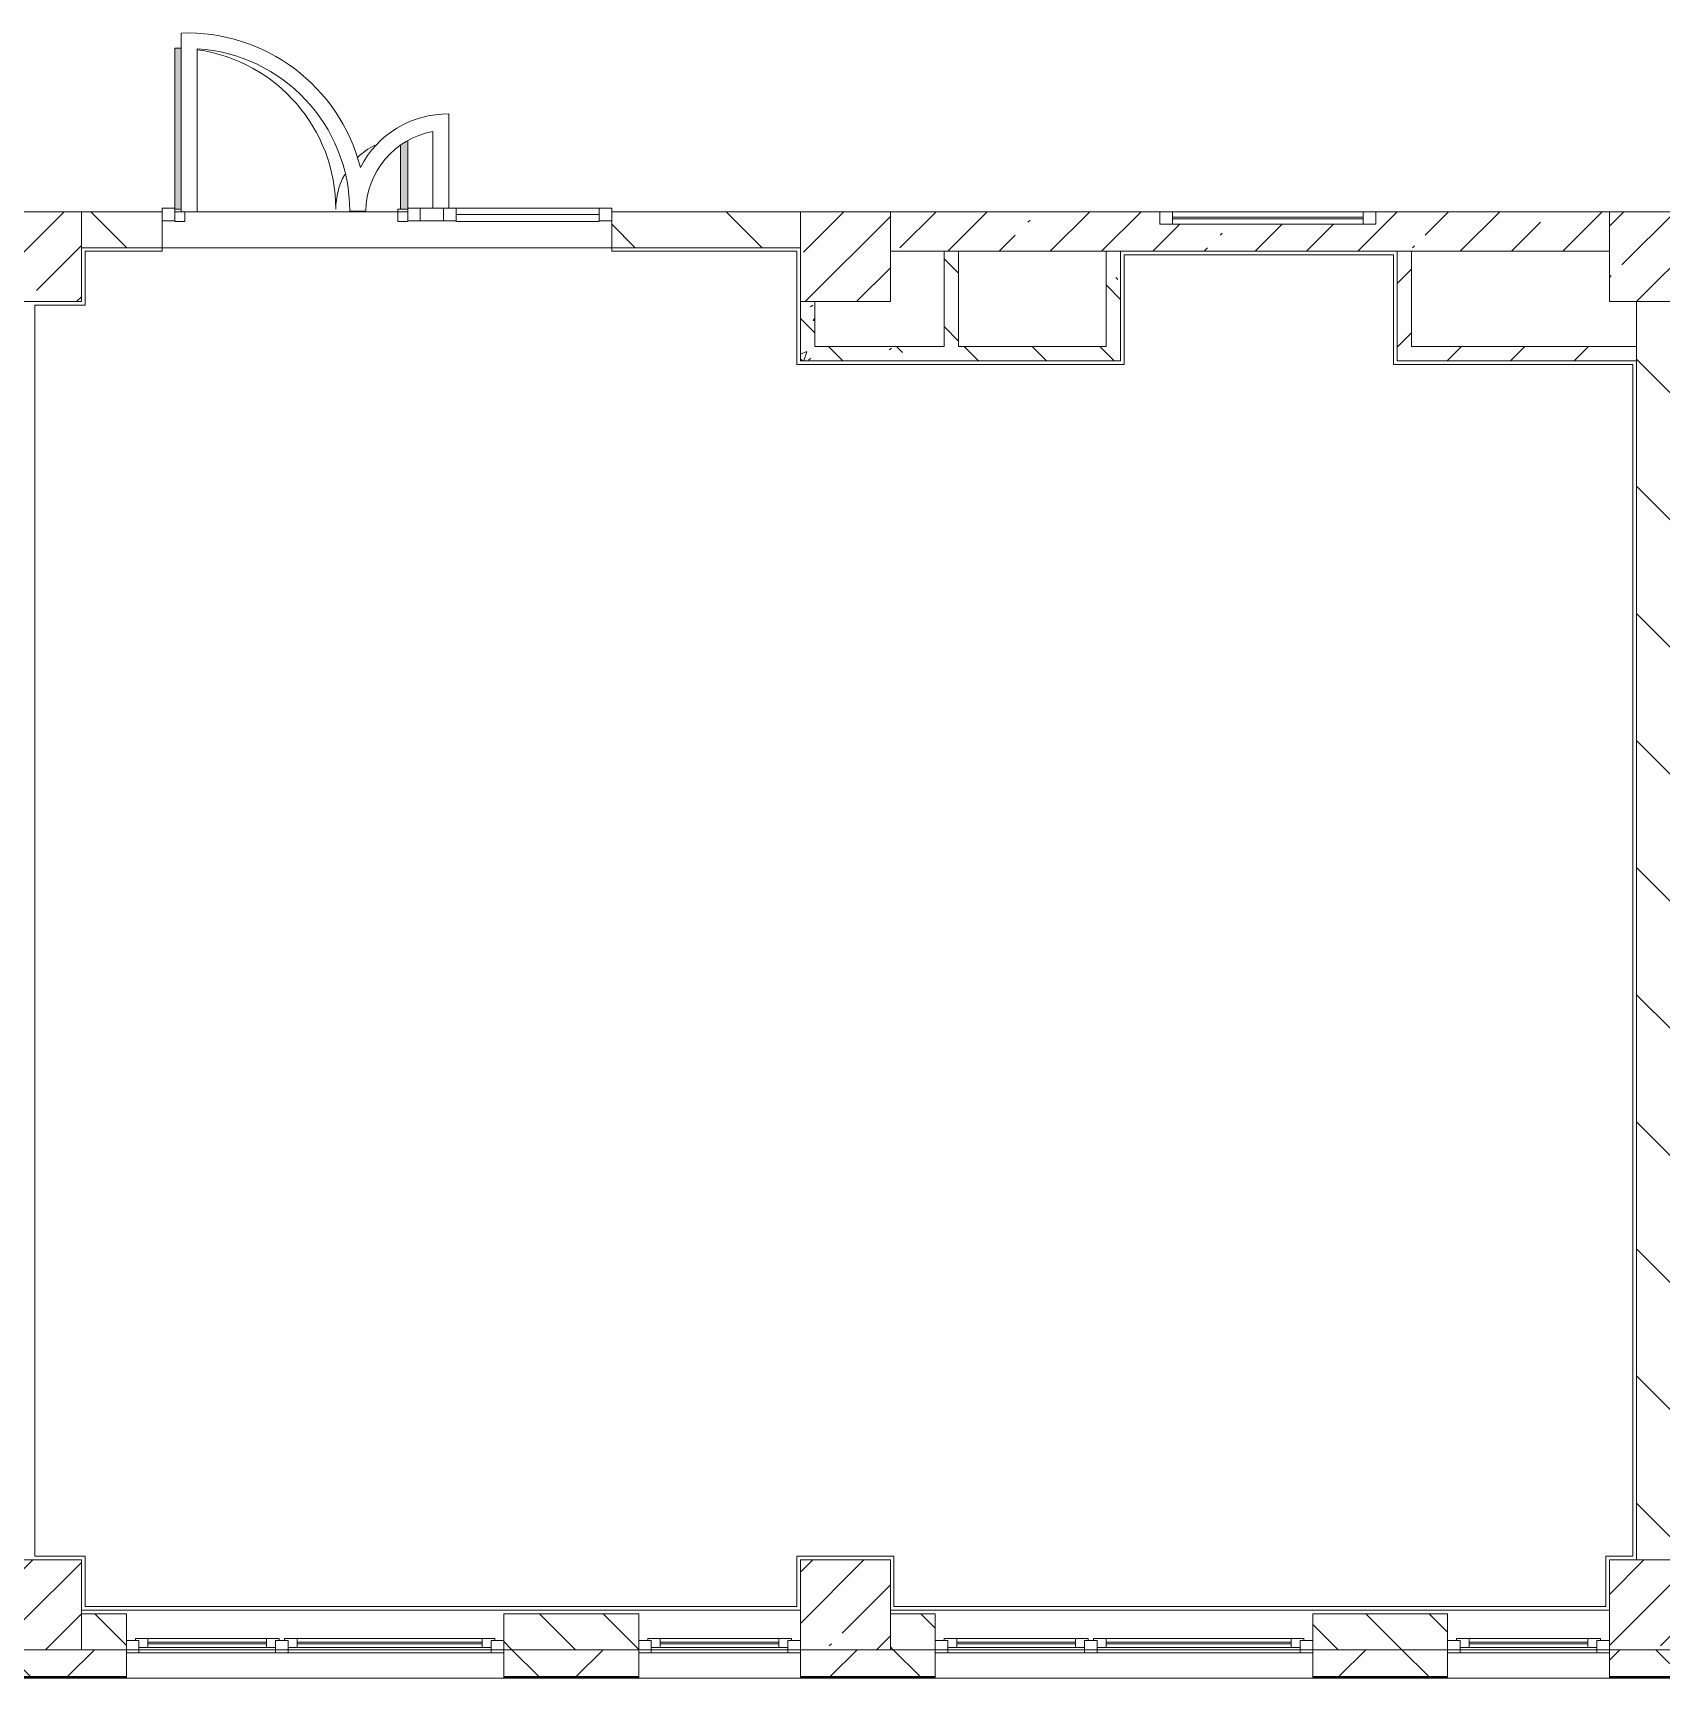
# Model space of a CAD drawing. Header units: millimetres. Extents: x -5524 to 188508, y -8553 to 29000.
# Drawn here: x 109138 to 118196, y -258 to 8895 of the extents above; entities that cross this region are included whole.
import ezdxf

# ---------------------------------------------------------------- set-up
doc = ezdxf.new("R2010")
doc.units = ezdxf.units.MM
for name, color, linetype, lineweight, true_color in [('A-DETL-GENF-4', 7, 'Continuous', 5, 0xaaaaaa), ('A-DOOR-4', 7, 'Continuous', 5, 0xaaaaaa), ('A-DOOR-5', 7, 'Continuous', 5, 0xe2e2e2), ('A-FLOR-2', 7, 'Continuous', 5, 0xaaaaaa), ('I-WALL-4', 7, 'Continuous', 5, 0x787878)]:
    doc.layers.add(name, color=color, linetype=linetype, lineweight=lineweight, true_color=true_color)
for name, color, linetype, lineweight in [('A-GLAZ-2', 7, 'Continuous', 5), ('A-GLAZ-CURT-2', 7, 'Continuous', 5), ('A-GLAZ-CWMG-2', 7, 'Continuous', 5), ('A-WALL', 7, 'Continuous', 9), ('A-WALL-2', 7, 'Continuous', 5), ('I-WALL-2', 7, 'Continuous', 5), ('S-COLS-2', 7, 'Continuous', 5)]:
    doc.layers.add(name, color=color, linetype=linetype, lineweight=lineweight)
pattern_1 = [(45, (61498, 0), (-353.5534, 353.5534), []), (135, (61498, 0), (-353.5534, -353.5534), [])]
pattern_2 = [(135, (61498, 0), (-353.5534, -353.5534), [])]
pattern_3 = [(45, (61498, 0), (-176.7767, 176.7767), [])]
pattern_4 = [(135, (61498, 0), (-377.171, -377.171), [533.4, -88.9, 17.78, -88.9]), (135, (61498, 376.94), (-377.171, -377.171), []), (50, (61498, 0), (637.6445, -55.7866), [66.675, -733.425]), (355, (61498, 0), (-123.3494, 668.699), [53.34, -586.74]), (100.451, (61551.14, -4.65), (514.299, 612.908), [56.665, -623.315]), (46.184, (61498, 177.8), (948.776, -147.15), [100.012, -1100.137]), (96.636, (61577.1, 165.5), (830.909, 865.997), [84.998, -934.973]), (351.184, (61498, 177.8), (830.918, 865.988), [80.01, -880.11]), (21, (61586.9, 133.35), (530.6506, -357.9283), [66.675, -733.425]), (326, (61586.9, 133.35), (216.308, 644.6585), [53.34, -586.74]), (71.451, (61631.1, 103.5), (746.9596, 286.724), [56.665, -623.315]), (37.5, (61498, 0), (10.8105, 295.9426), [16.764, -562.864, 16.764, -578.866, -588.962]), (37.5, (61498, 0), (10.8105, 295.9426), [-1175.258, 16.764, -572.198]), (7.5, (61498, 0), (233.8692, 350.6318), [16.764, -322.834, 16.764, -549.529, -224.472]), (7.5, (61498, 0), (233.8692, 350.6318), [-905.891, 16.764, -207.708]), (327.5, (61299.75, 0), (474.5678, -20.0513), [16.764, -205.486, 16.764, -676.656, -920.115]), (327.5, (61299.75, 0), (474.5678, -20.0513), [-915.67, 16.764, -903.351]), (317.5, (61210.85, 0), (518.4522, 88.9934), [16.764, -272.161, 16.764, -443.738, -653.415]), (317.5, (61210.85, 0), (518.4522, 88.9934), [-749.427, 16.764, -636.651])]

# ---------------------------------------------------------------- blocks, each defined once
blk = doc.blocks.new('BSC_Колонна _Прямоугольная - 500х500-V32-3_6_1_птичка')
at = {"layer": 'S-COLS-2'}
h = blk.add_hatch(dxfattribs=at)
h.set_pattern_fill('FP_45', color=256, style=0, pattern_type=2)
h.set_pattern_definition([(45, (-47660, -7650), (-285.123, 285.123), []), (45, (-47374.88, -7650), (-285.123, 285.123), [504.031, -100.806, 16.764, -84.042])])
h.paths.add_polyline_path([(250, -250), (250, 250), (-250, 250), (-250, -250), (-115.2, -250)])
for p, q in [((250, 250), (-250, 250)), ((-250, 250), (-250, -250)), ((250, -250), (250, 250)), ((-250, -250), (250, -250))]:
    blk.add_line(p, q, dxfattribs=at)
blk = doc.blocks.new('BSC_Колонна _Прямоугольная - 500х500-V33-3_6_1_птичка')
at = {"layer": 'S-COLS-2'}
h = blk.add_hatch(dxfattribs=at)
h.set_pattern_fill('FP_46', color=256, style=0, pattern_type=2)
h.set_pattern_definition([(45, (-52160, -7650), (-285.123, 285.123), []), (45, (-51874.88, -7650), (-285.123, 285.123), [504.031, -100.806, 16.764, -84.042])])
h.paths.add_polyline_path([(250, -250), (250, 250), (-250, 250), (-250, -250)])
for p, q in [((250, 250), (-250, 250)), ((-250, 250), (-250, -250)), ((250, -250), (250, 250)), ((-250, -250), (250, -250))]:
    blk.add_line(p, q, dxfattribs=at)
blk = doc.blocks.new('BSC_Колонна _Прямоугольная - 500х500-V39-3_6_1_птичка')
at = {"layer": 'S-COLS-2'}
h = blk.add_hatch(dxfattribs=at)
h.set_pattern_fill('FP_52', color=256, style=0, pattern_type=2)
h.set_pattern_definition([(45, (-47660, -150), (-285.123, 285.123), []), (45, (-47374.88, -150), (-285.123, 285.123), [504.031, -100.806, 16.764, -84.042])])
h.paths.add_polyline_path([(-250, -250), (250, -250), (250, 250), (-250, 250)])
for p, q in [((250, 250), (-250, 250)), ((-250, 250), (-250, -250)), ((250, -250), (250, 250)), ((-250, -250), (250, -250))]:
    blk.add_line(p, q, dxfattribs=at)
blk = doc.blocks.new('BSC_Колонна _Прямоугольная - 500х500-V40-3_6_1_птичка')
at = {"layer": 'S-COLS-2'}
h = blk.add_hatch(dxfattribs=at)
h.set_pattern_fill('FP_53', color=256, style=0, pattern_type=2)
h.set_pattern_definition([(45, (-52160, -150), (-285.123, 285.123), []), (45, (-51874.88, -150), (-285.123, 285.123), [504.031, -100.806, 16.764, -84.042])])
h.paths.add_polyline_path([(-250, -250), (250, -250), (250, 250), (-250, 250)])
for p, q in [((250, 250), (-250, 250)), ((-250, 250), (-250, -250)), ((250, -250), (250, 250)), ((-250, -250), (250, -250))]:
    blk.add_line(p, q, dxfattribs=at)
blk = doc.blocks.new('BSC_Колонна _Прямоугольная - 500х500-V53-3_6_1_птичка')
at = {"layer": 'S-COLS-2'}
h = blk.add_hatch(dxfattribs=at)
h.set_pattern_fill('FP_73', color=256, style=0, pattern_type=2)
h.set_pattern_definition([(45, (-56660, -150), (-285.123, 285.123), []), (45, (-56374.88, -150), (-285.123, 285.123), [504.031, -100.806, 16.764, -84.042])])
h.paths.add_polyline_path([(-250, -250), (250, -250), (250, 250), (-250, 250), (-250, 81.2)])
for p, q in [((250, 250), (-250, 250)), ((-250, 250), (-250, -250)), ((250, -250), (250, 250)), ((-250, -250), (250, -250))]:
    blk.add_line(p, q, dxfattribs=at)
blk = doc.blocks.new('BSC_Колонна _Прямоугольная - 500х500-V54-3_6_1_птичка')
at = {"layer": 'S-COLS-2'}
h = blk.add_hatch(dxfattribs=at)
h.set_pattern_fill('FP_74', color=256, style=0, pattern_type=2)
h.set_pattern_definition([(45, (-56660, -7650), (-285.123, 285.123), []), (45, (-56374.88, -7650), (-285.123, 285.123), [504.031, -100.806, 16.764, -84.042])])
h.paths.add_polyline_path([(-250, -250), (250, -250), (250, 250), (-250, 250)])
for p, q in [((250, 250), (-250, 250)), ((-250, 250), (-250, -250)), ((250, -250), (250, 250)), ((-250, -250), (250, -250))]:
    blk.add_line(p, q, dxfattribs=at)
blk = doc.blocks.new('120_Окно_СКБ_1Ст - 120_Окно_СКБ_1Ст 900х2500_h_-V64-3_6_1_птичка')
at = {"layer": 'A-GLAZ-2'}
for p, q in [((-450, -127), (-450, -57)), ((-450, -57), (-380, -57)), ((450, -57), (-450, -57)), ((-380, -57), (-380, -127)), ((380, -87), (-380, -87)), ((-380, -87), (-380, -127)), ((-330, -137), (-330, -87)), ((330, -137), (330, -87)), ((380, -127), (380, -57)), ((380, -57), (450, -57)), ((380, -127), (380, -87)), ((450, -57), (450, -127)), ((-380, -127), (-450, -127)), ((-450, -127), (-400, -127)), ((-380, -127), (-400, -127)), ((-400, -127), (-400, -137)), ((-400, -137), (400, -137)), ((400, -137), (-400, -137)), ((-330, -107), (330, -107)), ((330, -117), (-330, -117)), ((450, -127), (380, -127)), ((400, -127), (380, -127)), ((400, -127), (450, -127)), ((400, -137), (400, -127))]:
    blk.add_line(p, q, dxfattribs=at)
blk = doc.blocks.new('120_Окно_СКБ_2Ст - 120_Окно_СКБ_2Ст 2100х2400 _мал створка справа_-V61-3_6_1_птичка')
at = {"layer": 'A-GLAZ-2'}
for p, q in [((-1050, -127), (-1050, -57)), ((-1050, -57), (-980, -57)), ((1050, -57), (-1050, -57)), ((-980, -57), (-980, -127)), ((150, -87), (-980, -87)), ((-980, -87), (-980, -127)), ((-930, -137), (-930, -87)), ((100, -137), (100, -87)), ((150, -127), (150, -57)), ((150, -57), (220, -57)), ((150, -127), (150, -87)), ((220, -57), (220, -127)), ((980, -87), (220, -87)), ((220, -87), (220, -127)), ((270, -137), (270, -87)), ((930, -137), (930, -87)), ((980, -127), (980, -57)), ((980, -57), (1050, -57)), ((980, -127), (980, -87)), ((1050, -57), (1050, -127)), ((-980, -127), (-1050, -127)), ((-1050, -127), (-1000, -127)), ((-980, -127), (-1000, -127)), ((-1000, -127), (-1000, -137)), ((-1000, -137), (170, -137)), ((170, -137), (-1000, -137)), ((-930, -107), (100, -107)), ((100, -117), (-930, -117)), ((220, -127), (150, -127)), ((170, -127), (150, -127)), ((170, -127), (200, -127)), ((170, -137), (170, -127)), ((220, -127), (200, -127)), ((200, -127), (200, -137)), ((200, -137), (1000, -137)), ((1000, -137), (200, -137)), ((270, -107), (930, -107)), ((930, -117), (270, -117)), ((1050, -127), (980, -127)), ((1000, -127), (980, -127)), ((1000, -127), (1050, -127)), ((1000, -137), (1000, -127))]:
    blk.add_line(p, q, dxfattribs=at)
blk = doc.blocks.new('120_Окно_СКБ_1Ст - 120_Окно_СКБ_1Ст 900х2500_h_-V112-3_6_1_птичка')
at = {"layer": 'A-GLAZ-2'}
for p, q in [((-450, -127), (-450, -57)), ((-450, -57), (-380, -57)), ((450, -57), (-450, -57)), ((-380, -57), (-380, -127)), ((380, -87), (-380, -87)), ((-380, -87), (-380, -127)), ((-330, -137), (-330, -87)), ((330, -137), (330, -87)), ((380, -127), (380, -57)), ((380, -57), (450, -57)), ((380, -127), (380, -87)), ((450, -57), (450, -127)), ((-380, -127), (-450, -127)), ((-450, -127), (-400, -127)), ((-380, -127), (-400, -127)), ((-400, -127), (-400, -137)), ((-400, -137), (400, -137)), ((400, -137), (-400, -137)), ((-330, -107), (330, -107)), ((330, -117), (-330, -117)), ((450, -127), (380, -127)), ((400, -127), (380, -127)), ((400, -127), (450, -127)), ((400, -137), (400, -127))]:
    blk.add_line(p, q, dxfattribs=at)
blk = doc.blocks.new('Прямоугольный импост - 50 x 70 мм-V166-3_6_1_птичка')
at = {"layer": 'A-GLAZ-CWMG-2'}
for p, q in [((-70, 35), (0, 35)), ((-70, -35), (-70, 35)), ((0, 35), (0, -35)), ((0, -35), (-70, -35))]:
    blk.add_line(p, q, dxfattribs=at)
blk = doc.blocks.new('Дверь_Витражная_остекление_ - ДВН_ДАО_Главный вход_1200 в свету-V167-3_6_1_птичка')
at = {"layer": 'A-DOOR-5'}
for points in [[(-647.5, 30), (-613.5, 35), (-613.5, 925), (-647.5, 921.8), (-647.5, 35)], [(607.5, 30), (647.5, 35), (647.5, 410.5), (607.5, 378.4), (607.5, 35)]]:
    blk.add_hatch(color=256, dxfattribs=at).paths.add_polyline_path(points)
at = {"layer": 'A-DETL-GENF-4'}
for p, q in [((-613.5, 925), (-647.5, 925)), ((-647.5, 925), (-647.5, 35)), ((607.5, 385.1), (607.5, 30)), ((647.5, 35), (647.5, 410.5)), ((-647.5, 30), (-613.5, 30)), ((-613.5, 30), (-647.5, 30)), ((-592.5, -40), (-592.5, 15)), ((592.5, -40), (592.5, 30)), ((592.5, 30), (647.5, 30)), ((607.5, 30), (647.5, 30)), ((-647.5, -40), (-592.5, -40)), ((647.5, -40), (592.5, -40))]:
    blk.add_line(p, q, dxfattribs=at)
at = {"layer": 'A-DOOR-4'}
for p, q in [((-647.5, 925), (-647.5, 35)), ((647.5, 410.5), (647.5, 35))]:
    blk.add_line(p, q, dxfattribs=at)
for centre, radius, start, end in [((-647.5, 30), 895, 87.78643, 90), ((-647.5, 30), 895, 360, 81.92896), ((647.5, 30), 400, 117.12057, 134.53885), ((647.5, 30), 400, 151.21297, 180)]:
    blk.add_arc(centre, radius, start, end, dxfattribs=at)
blk = doc.blocks.new('Системная панель - Стемалит - 40мм-V168-3_6_1_птичка')
at = {"layer": 'A-GLAZ-CURT-2'}
for p, q in [((65, 35), (-65, 35)), ((-65, 35), (-65, -35)), ((65, -35), (65, 35)), ((-65, -35), (65, -35))]:
    blk.add_line(p, q, dxfattribs=at)
blk = doc.blocks.new('Прямоугольный импост - 50 x 70 мм-V169-3_6_1_птичка')
at = {"layer": 'A-GLAZ-CWMG-2'}
for p, q in [((-35, 35), (35, 35)), ((-35, -35), (-35, 35)), ((35, 35), (35, -35)), ((35, -35), (-35, -35))]:
    blk.add_line(p, q, dxfattribs=at)
blk = doc.blocks.new('Прямоугольный импост - 50 x 70 мм-V170-3_6_1_птичка')
at = {"layer": 'A-GLAZ-CWMG-2'}
for p, q in [((0, 35), (-70, 35)), ((-70, 35), (-70, -35)), ((0, -35), (0, 35)), ((-70, -35), (0, -35))]:
    blk.add_line(p, q, dxfattribs=at)
blk = doc.blocks.new('Системная панель - Стекло - 40мм-V174-3_6_1_птичка')
at = {"layer": 'A-GLAZ-CURT-2'}
for p, q in [((397.5, 0), (-397.5, 0)), ((-397.5, 0), (-397.5, -40)), ((397.5, -40), (397.5, 0)), ((-397.5, -40), (397.5, -40))]:
    blk.add_line(p, q, dxfattribs=at)
blk = doc.blocks.new('Прямоугольный импост - 50 x 70 мм-V172-3_6_1_птичка')
at = {"layer": 'A-GLAZ-CWMG-2'}
for p, q in [((-35, 35), (35, 35)), ((-35, -35), (-35, 35)), ((35, 35), (35, -35)), ((35, -35), (-35, -35))]:
    blk.add_line(p, q, dxfattribs=at)
blk = doc.blocks.new('Прямоугольный импост - 50 x 70 мм-V173-3_6_1_птичка')
at = {"layer": 'A-GLAZ-CWMG-2'}
blk.add_line((42060, 7920), (41265, 7920), dxfattribs=at)
blk = doc.blocks.new('120_Окно_СКБ_1Ст - 120_Окно_СКБ_1Ст 400х1200 EI30-V179-3_6_1_птичка')
at = {"layer": 'A-GLAZ-2'}
for p, q in [((-600, 40), (-600, 110)), ((-600, 110), (-530, 110)), ((600, 110), (-600, 110)), ((-530, 110), (-530, 40)), ((530, 40), (530, 110)), ((530, 110), (600, 110)), ((600, 110), (600, 40)), ((-530, 40), (-600, 40)), ((-600, 40), (600, 40)), ((530, 80), (-530, 80)), ((530, 70), (-530, 70)), ((600, 40), (530, 40))]:
    blk.add_line(p, q, dxfattribs=at)

msp = doc.modelspace()

# ---------------------------------------------------------------- hatches: boundary and pattern name
at = {"layer": 'A-WALL-2'}
h = msp.add_hatch(dxfattribs=at)
h.set_pattern_fill('FP_66', color=256, style=0, pattern_type=2)
h.set_pattern_definition([(135, (61498, 0), (-176.7767, -176.7767), [])])
h.paths.add_polyline_path([(123108, -100), (123108, 100), (122908, 100), (122908, -100), (123025.6, -100)])
h.paths.add_polyline_path([(126908, -100), (126908, 100), (126658, 100), (126658, -100), (126754.3, -100)])
h.paths.add_polyline_path([(125758, -100), (125758, 100), (125208, 100), (125208, -100)])
h.paths.add_polyline_path([(109408, -100), (109658, -100), (109658, 100), (109408, 100), (109408, 5.7)])
h.paths.add_polyline_path([(111758, -100), (112508, -100), (112508, 100), (111758, 100)])
h.paths.add_polyline_path([(113908, -100), (114158, -100), (114158, 100), (113908, 100), (113908, 33.3)])
h.paths.add_polyline_path([(117008, -100), (117008, 100), (116258, 100), (116258, -100), (116500.3, -100)])
h.paths.add_polyline_path([(118408, -100), (119308, -100), (119308, 100), (118408, 100), (118408, -52.2)])
h.paths.add_polyline_path([(104408, -100), (104408, 100), (104158, 100), (104158, -100)])
h.paths.add_polyline_path([(99988, -100), (100038, -100), (100038, 100), (99988, 100)])
h.paths.add_polyline_path([(105808, -100), (105808, 100), (104908, 100), (104908, -100), (105314.1, -100)])
h.paths.add_polyline_path([(102638, -100), (103258, -100), (103258, 100), (102638, 100)])
h = msp.add_hatch(dxfattribs=at)
h.set_pattern_fill('FP_68', color=256, style=0, pattern_type=2)
h.set_pattern_definition(pattern_1)
h.paths.add_polyline_path([(109408, -250), (109658, -250), (109658, -100), (108908, -100), (108908, -250), (109042.8, -250)])
h.paths.add_polyline_path([(118125.1, -250), (118125.1, -100), (117908, -100), (117908, -250)])
h.paths.add_polyline_path([(112508, -250), (112508, -100), (111758, -100), (111758, -250)])
h.paths.add_polyline_path([(116500.3, -250), (117008, -250), (117008, -100), (116258, -100), (116258, -250)])
h.paths.add_polyline_path([(113408, -250), (114158, -250), (114158, -100), (113408, -100)])
h.paths.add_polyline_path([(104158, -250), (105808, -250), (105808, -100), (104158, -100)])
h.paths.add_polyline_path([(102638, -250), (103258, -250), (103258, -100), (102638, -100)])
h.paths.add_polyline_path([(100538, -250), (100538, -100), (99808, -100), (99808, -250)])
h = msp.add_hatch(dxfattribs=at)
h.set_pattern_fill('FP_68', color=256, style=0, pattern_type=2)
h.set_pattern_definition(pattern_1)
h.paths.add_polyline_path([(137198, -250), (137198, -100), (133058, -100), (133058, -250), (137008.3, -250)])
h.paths.add_polyline_path([(123108, -250), (123108, -100), (122408, -100), (122408, -250), (123025.6, -250)])
h.paths.add_polyline_path([(125208, -250), (125758, -250), (125758, -100), (125208, -100)])
h.paths.add_polyline_path([(127408, -250), (127658, -250), (127658, -100), (126658, -100), (126658, -250), (126908, -250)])
h.paths.add_polyline_path([(131415.2, -250), (132158, -250), (132158, -100), (128558, -100), (128558, -250), (129550.9, -250)])
h.paths.add_polyline_path([(118364.7, -250), (119308, -250), (119308, -100), (118125.1, -100), (118125.1, -250)])
at = {"layer": 'I-WALL-2'}
h = msp.add_hatch(dxfattribs=at)
h.set_pattern_fill('FP_67', color=256, style=0, pattern_type=2)
h.set_pattern_definition(pattern_2)
h.paths.add_polyline_path([(112771.6, 7700), (113408, 7700), (113408, 7900), (112358, 7900), (112358, 7700)])
h.paths.add_polyline_path([(109408, 7700), (109858, 7700), (109858, 7900), (109408, 7900), (109408, 7751.2)])
h = msp.add_hatch(dxfattribs=at)
h.set_pattern_fill('FP_64', color=256, style=0, pattern_type=2)
h.set_pattern_definition([(45, (61498, 0), (-285.123, 285.123), []), (45, (61783.12, 0), (-285.123, 285.123), [504.031, -100.806, 16.764, -84.042])])
h.paths.add_polyline_path([(116808, 7680), (117908, 7680), (117908, 7900), (116608, 7900), (116608, 7830), (115408, 7830), (115408, 7900), (113908, 7900), (113908, 7680), (116728, 7680)])
h = msp.add_hatch(dxfattribs=at)
h.set_pattern_fill('FP_69', color=256, style=0, pattern_type=2)
h.set_pattern_definition(pattern_3)
h.paths.add_polyline_path([(116808, 7070), (116808, 7680), (116728, 7680), (116728, 7070)])
h = msp.add_hatch(dxfattribs=at)
h.set_pattern_fill('FP_67', color=256, style=0, pattern_type=2)
h.set_pattern_definition(pattern_2)
h.paths.add_polyline_path([(118058.7, 400), (118258.7, 400), (118258.7, 7400), (118058.7, 7400), (118058.7, 809.6)])
h = msp.add_hatch(dxfattribs=at)
h.set_pattern_fill('FP_69', color=256, style=0, pattern_type=2)
h.set_pattern_definition(pattern_3)
h.paths.add_polyline_path([(118058.7, 7070), (118058.7, 7150), (116808, 7150), (116808, 7070)])
at = {"layer": 'I-WALL-4'}
h = msp.add_hatch(dxfattribs=at)
h.set_pattern_fill('FP_72', color=256, style=0, pattern_type=2)
h.set_pattern_definition(pattern_4)
h.paths.add_polyline_path([(114288, 7150), (114288, 7680), (114208, 7680), (114208, 7150)])
h = msp.add_hatch(dxfattribs=at)
h.set_pattern_fill('FP_72', color=256, style=0, pattern_type=2)
h.set_pattern_definition(pattern_4)
h.paths.add_polyline_path([(115188, 7150), (115188, 7680), (115108, 7680), (115108, 7150)])
h = msp.add_hatch(dxfattribs=at)
h.set_pattern_fill('FP_72', color=256, style=0, pattern_type=2)
h.set_pattern_definition(pattern_4)
h.paths.add_polyline_path([(113488, 7150), (113488, 7400), (113408, 7400), (113408, 7150)])
h = msp.add_hatch(dxfattribs=at)
h.set_pattern_fill('FP_72', color=256, style=0, pattern_type=2)
h.set_pattern_definition(pattern_4)
h.paths.add_polyline_path([(114635.9, 7070), (115188, 7070), (115188, 7150), (113408, 7150), (113408, 7070)])

# ---------------------------------------------------------------- linework, layer by layer
at = {"layer": 'A-FLOR-2'}
for p, q in [((109962, 8894.4), (109962, 7900)), ((110052, 7900), (110052, 8806.8)), ((111452.2, 7920), (111452.2, 8443.9)), ((111362.2, 8346.4), (111362.2, 7920)), ((109962, 7900), (110052, 7900)), ((110900.7, 7903.5), (110990.7, 7903.5)), ((109858, 7700), (109858, 7680)), ((112358, 7680), (112358, 7700)), ((109858, 7680), (109428, 7680)), ((109428, 7680), (109428, 7380)), ((113388, 7680), (112358, 7680)), ((113388, 7050), (113388, 7680)), ((116708, 7660), (115208, 7660)), ((115208, 7660), (115208, 7050)), ((116708, 7050), (116708, 7660)), ((109428, 7380), (109148, 7380)), ((109148, 7380), (109148, 420)), ((115208, 7050), (113388, 7050)), ((118038.7, 7050), (116708, 7050)), ((118038.7, 420), (118038.7, 7050)), ((109148, 420), (109428, 420)), ((109428, 420), (109428, 140)), ((113388, 140), (113388, 420)), ((113388, 420), (113928, 420)), ((113928, 420), (113928, 140)), ((117888, 140), (117888, 420)), ((117888, 420), (118038.7, 420)), ((109428, 140), (113388, 140)), ((113928, 140), (117888, 140))]:
    msp.add_line(p, q, dxfattribs=at)
for centre, radius, start, end in [((109995.7, 7900), 995, 14.33829, 91.93805), ((109995.6, 7903.5), 905, 360, 86.42904), ((111444.7, 7900), 544, 89.21005, 153.06648), ((111444.7, 7900), 454, 100.46985, 179.55829)]:
    msp.add_arc(centre, radius, start, end, dxfattribs=at)
at = {"layer": 'A-WALL'}
for p, q in [((115188, 7680), (115108, 7680)), ((116808, 7680), (116728, 7680)), ((118058.7, 7070), (118058.7, 7150)), ((109408, -100), (109658, -100)), ((111758, -100), (112508, -100)), ((113908, -100), (114158, -100)), ((116258, -100), (117008, -100)), ((108908, -250), (109658, -250)), ((108908, -253), (109658, -253)), ((111758, -250), (112508, -250)), ((111758, -253), (112508, -253)), ((113408, -250), (114158, -250)), ((113408, -253), (114158, -253)), ((116258, -250), (117008, -250)), ((116258, -253), (117008, -253)), ((117908, -250), (119308, -250)), ((117908, -253), (119308, -253))]:
    msp.add_line(p, q, dxfattribs=at)
at = {"layer": 'A-WALL-2'}
for p, q in [((109658, 100), (109408, 100)), ((109658, -258), (109658, 100)), ((112508, 100), (111758, 100)), ((111758, 100), (111758, -258)), ((112508, -258), (112508, 100)), ((114158, 100), (113908, 100)), ((114158, -258), (114158, 100)), ((117008, 100), (116258, 100)), ((116258, 100), (116258, -258)), ((117008, -258), (117008, 100)), ((109658, -100), (111758, -100)), ((112508, -100), (113408, -100)), ((113408, -100), (113408, -258)), ((114158, -100), (116258, -100)), ((117008, -100), (117908, -100)), ((117908, -100), (117908, -258)), ((111758, -258), (98021, -258)), ((125758, -258), (111758, -258))]:
    msp.add_line(p, q, dxfattribs=at)
at = {"layer": 'I-WALL-2'}
for p, q in [((109858, 7900), (109408, 7900)), ((109858, 7700), (109858, 7900)), ((109928, 7900), (109962, 7900)), ((110052, 7900), (111223, 7900)), ((113408, 7900), (112358, 7900)), ((112358, 7900), (112358, 7700)), ((115408, 7900), (113908, 7900)), ((117908, 7900), (116608, 7900)), ((113408, 7700), (109408, 7700)), ((113908, 7680), (115108, 7680)), ((114208, 7680), (114208, 7150)), ((114288, 7150), (114288, 7680)), ((115108, 7680), (115108, 7150)), ((115188, 7070), (115188, 7680)), ((115188, 7680), (116728, 7680)), ((116728, 7680), (116728, 7070)), ((116808, 7150), (116808, 7680)), ((116808, 7680), (117908, 7680)), ((113408, 7400), (113408, 7070)), ((113488, 7150), (113488, 7400)), ((118058.7, 7400), (118058.7, 7150)), ((114208, 7150), (113488, 7150)), ((115108, 7150), (114288, 7150)), ((118058.7, 7150), (116808, 7150)), ((113408, 7070), (115188, 7070)), ((116728, 7070), (118058.7, 7070)), ((118058.7, 7070), (118058.7, 400)), ((109408, 120), (113408, 120)), ((113908, 120), (117908, 120))]:
    msp.add_line(p, q, dxfattribs=at)

# ---------------------------------------------------------------- block references
at = {"layer": 'A-DOOR-4'}
msp.add_blockref('Дверь_Витражная_остекление_ - ДВН_ДАО_Главный вход_1200 в свету-V167-3_6_1_птичка', (110575.5, 7885), dxfattribs=at)
at = {"layer": 'A-GLAZ-2'}
msp.add_blockref('120_Окно_СКБ_1Ст - 120_Окно_СКБ_1Ст 400х1200 EI30-V179-3_6_1_птичка', (116008, 7790), dxfattribs=at)
at = {"layer": 'A-GLAZ-2', "rotation": 180}
for name, p in [('120_Окно_СКБ_2Ст - 120_Окно_СКБ_2Ст 2100х2400 _мал створка справа_-V61-3_6_1_птичка', (110708, -175)), ('120_Окно_СКБ_1Ст - 120_Окно_СКБ_1Ст 900х2500_h_-V112-3_6_1_птичка', (112958, -175)), ('120_Окно_СКБ_2Ст - 120_Окно_СКБ_2Ст 2100х2400 _мал створка справа_-V61-3_6_1_птичка', (115208, -175)), ('120_Окно_СКБ_1Ст - 120_Окно_СКБ_1Ст 900х2500_h_-V64-3_6_1_птичка', (117458, -175))]:
    msp.add_blockref(name, p, dxfattribs=at)
at = {"layer": 'A-GLAZ-CURT-2'}
for name, p in [('Системная панель - Стемалит - 40мм-V168-3_6_1_птичка', (111358, 7885)), ('Системная панель - Стекло - 40мм-V174-3_6_1_птичка', (111890.5, 7885))]:
    msp.add_blockref(name, p, dxfattribs=at)
at = {"layer": 'A-GLAZ-CWMG-2', "rotation": 180}
msp.add_blockref('Прямоугольный импост - 50 x 70 мм-V170-3_6_1_птичка', (109858, 7885), dxfattribs=at)
at = {"layer": 'A-GLAZ-CWMG-2', "extrusion": (0, 0, -1), "rotation": 180}
for name, p in [('Прямоугольный импост - 50 x 70 мм-V169-3_6_1_птичка', (-111258, 7885)), ('Прямоугольный импост - 50 x 70 мм-V172-3_6_1_птичка', (-111458, 7885)), ('Прямоугольный импост - 50 x 70 мм-V166-3_6_1_птичка', (-112358, 7885))]:
    msp.add_blockref(name, p, dxfattribs=at)
at = {"layer": 'A-GLAZ-CWMG-2'}
msp.add_blockref('Прямоугольный импост - 50 x 70 мм-V173-3_6_1_птичка', (70228, 0), dxfattribs=at)
at = {"layer": 'S-COLS-2'}
for name, p in [('BSC_Колонна _Прямоугольная - 500х500-V32-3_6_1_птичка', (109158, 7650)), ('BSC_Колонна _Прямоугольная - 500х500-V33-3_6_1_птичка', (113658, 7650)), ('BSC_Колонна _Прямоугольная - 500х500-V54-3_6_1_птичка', (118158, 7650)), ('BSC_Колонна _Прямоугольная - 500х500-V39-3_6_1_птичка', (109158, 150)), ('BSC_Колонна _Прямоугольная - 500х500-V40-3_6_1_птичка', (113658, 150)), ('BSC_Колонна _Прямоугольная - 500х500-V53-3_6_1_птичка', (118158, 150))]:
    msp.add_blockref(name, p, dxfattribs=at)

doc.saveas('drawing.dxf')
